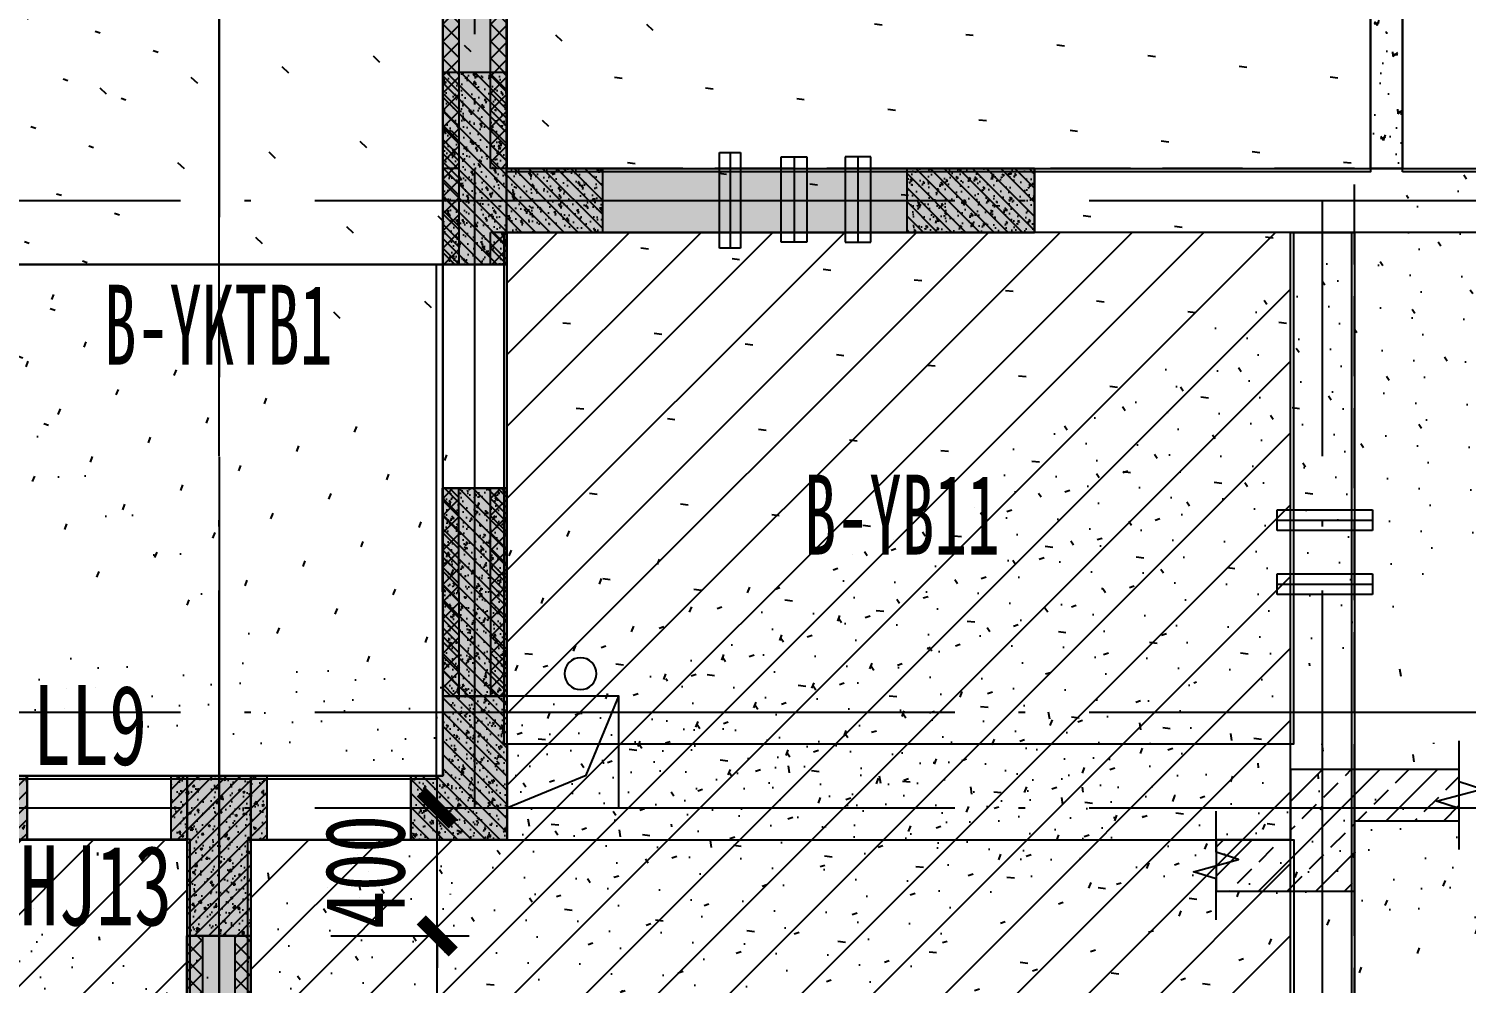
# Model space of a CAD drawing. Extents: x -3200781797 to -8106663, y 494714 to 1244925.
# Drawn here: x -8150395 to -8145901, y 847176 to 850161 of the extents above; entities that cross this region are included whole.
import ezdxf
from ezdxf.enums import TextEntityAlignment as Align
from ezdxf.xclip import XClip

# ---------------------------------------------------------------- set-up
doc = ezdxf.new("R2010")
doc.units = 0
doc.header["$LTSCALE"] = 1000
doc.header["$MEASUREMENT"] = 0
doc.header["$XCLIPFRAME"] = 0
for name, pattern in [('120-墙体$0$CENTER2', [1.125, 0.75, -0.125, 0.125, -0.125]), ('120-墙体$0$CONTINOUS', [0]), ('3#-轴线$0$DOTE', [2.4200000000000004, 2, -0.2, 0.02, -0.2]), ('3#4#5#$0$DASH', [0.35, 0.25, -0.1]), ('3#4#5#模板$0$DASH', [0.35, 0.25, -0.1]), ('4#-标准层$0$CENTER', [2, 1.25, -0.25, 0.25, -0.25]), ('4#-标准层$0$CONTINOUS', [0]), ('DASH', [0.35, 0.25, -0.1])]:
    doc.linetypes.add(name, pattern=pattern)
doc.layers.get('Defpoints').update_dxf_attribs({"color": 30, "linetype": 'DASH'})
for name, color, linetype in [('120-墙体$0$DUCT-排烟中心线', 5, '120-墙体$0$CENTER2'), ('120-墙体$0$DUCT-排烟管', 2, 'Continuous'), ('120-墙体$0$DUCT-送风中心线', 5, '120-墙体$0$CENTER2'), ('120-墙体$0$DUCT-送风管', 4, 'Continuous'), ('120-墙体$0$S-SLAB-HOLE', 5, 'Continuous'), ('120-墙体$0$S-WALL', 40, 'Continuous'), ('120-墙体$0$S-WALL-BEAM', 120, 'Continuous'), ('120-墙体$0$S-WALL-COLU', 252, '120-墙体$0$CONTINOUS'), ('120-墙体$0$S-WALL-COLU-HATC', 16, 'Continuous'), ('120-墙体$0$S-WALL-HATC', 253, 'Continuous'), ('120-墙体$0$提结构条件', 7, 'Continuous'), ('3#-轴线$0$A-ANNO-DOTE', 10, '3#-轴线$0$DOTE'), ('3#4#5#$0$DIM', 3, 'Continuous'), ('3#4#5#$0$PC-SLAB', 6, '3#4#5#$0$DASH'), ('3#4#5#$0$S-ANNO-TEXT', 7, 'Continuous'), ('3#4#5#$0$S-PC-FQ-WYQ', 4, 'Continuous'), ('3#4#5#$0$S-PC-SLAB', 6, 'Continuous'), ('3#4#5#$0$S-WALL-HATC', 253, 'Continuous'), ('3#4#5#模板$0$S-SLAB-TEXT', 120, 'Continuous'), ('3#4#5#模板$0$南北楼-结构布置-地上 -新修改$0$S-ANNO-THIN', 3, 'Continuous'), ('3#4#5#模板$0$南北楼-结构布置-地上 -新修改$0$S-SLAB-HATC', 200, 'Continuous'), ('4#-标准层$0$S-SLAB', 6, 'Continuous'), ('4#-标准层$0$S-WALL', 40, 'Continuous'), ('4#-标准层$0$S-WALL-COLU', 252, '4#-标准层$0$CONTINOUS'), ('4#-标准层$0$S-WALL-COLU-HATC', 16, 'Continuous'), ('4#-标准层$0$S-WALL-HATC', 253, 'Continuous'), ('4#-标准层$0$THIN', 7, 'Continuous'), ('S-PC-FQ-WYQ', 4, 'Continuous'), ('S-WALL-BEAM-TEXT', 2, 'Continuous'), ('S-WALL-COLU-TEXT', 2, 'Continuous')]:
    doc.layers.add(name, color=color, linetype=linetype)
doc.styles.add('3#4#5#$0$外部参照 1$0$宋体', font='', dxfattribs={"width": 0.8})
doc.styles.add('3#4#5#$0$楷体', font='', dxfattribs={"width": 0.7})
doc.styles.add('楷体GB312', font='', dxfattribs={"width": 0.8})
doc.styles.get('3#4#5#$0$外部参照 1$0$宋体').set_extended_font_data('SimSun')
doc.styles.get('3#4#5#$0$楷体').set_extended_font_data('KaiTi_GB2312')
doc.styles.get('楷体GB312').set_extended_font_data('楷体_GB2312')
doc.dimstyles.new('3#4#5#$0$TSSD_100_100', dxfattribs={"dimtxt": 250, "dimasz": 100, "dimexe": 100, "dimexo": 250, "dimgap": 100, "dimtad": 1, "dimdec": 0, "dimzin": 0, "dimdsep": 46, "dimtxsty": '3#4#5#$0$楷体', "dimblk": '3#4#5#$0$_ArchTick', "dimcen": 0, "dimdle": 100, "dimclrt": 7, "dimadec": 0, "dimazin": 0, "dimtfac": 1, "dimtdec": 0, "dimtix": 1, "dimtmove": 2, "dimatfit": 3, "dimfxl": 1, "dimtolj": 1, "dimtzin": 0, "dimarcsym": 0})
pattern_1 = [(45, (-7702.687107387464, -122599.998702767), (-112.2532015133644, 112.2532015133644), [])]
pattern_2 = [(49.99999999999999, (-8159258.836946376, 610166.7864113265), (71.72601826007535, -6.275213498259511), [7.5, -82.5]), (355, (-8159258.836946376, 610166.7864113265), (-13.8751333613, 75.21921337000119), [6, -66]), (100.4514, (-8159252.859778376, 610166.2634773265), (57.85093817140216, 68.94395420609536), [6.374018999999974, -70.11421119999957]), (46.18420000000002, (-8159258.836946376, 610186.7864113265), (106.7241048625644, -16.55190143290181), [11.24999999999991, -123.7499999999992]), (96.6356, (-8159249.943271876, 610185.4070806265), (93.46627055487033, 97.41178709004417), [9.561028799999999, -105.1713]), (351.1842, (-8159258.836946376, 610186.7864113265), (93.46619451336272, 97.41186009253246), [9, -99]), (21, (-8159248.836946376, 610181.7864113265), (59.69070521184616, -40.26188906653388), [7.5, -82.5]), (326.0000000000001, (-8159248.836946376, 610181.7864113265), (24.33153319215817, 72.5150045046853), [6, -66]), (71.4514, (-8159243.862723076, 610178.4312507265), (84.02226285814899, 32.25304967099524), [6.374019000000001, -70.1142112]), (37.50000000000001, (-8159258.836946376, 610166.7864113265), (1.215985531729067, 33.28938538313115), [0, -65.19999999999999, 0, -67, 0, -66.25]), (7.499999999999999, (-8159258.836946376, 610166.7864113265), (26.30695374421486, 39.44117118823603), [0, -38.2, 0, -63.7, 0, -25.25]), (327.5, (-8159281.136946376, 610166.7864113265), (53.3822436172409, -2.255487173437976), [0, -25, 0, -78, 0, -103.5]), (317.5, (-8159291.136946376, 610166.7864113265), (58.31861693423862, 10.01049823323177), [0, -32.5, 0, -51.8, 0, -73.5])]
pattern_3 = [(45, (-8159258.836946376, 610166.7864113265), (-22.09708691207961, 22.09708691207961), [])]

# ---------------------------------------------------------------- blocks, each defined once
blk = doc.blocks.new('ll-2f')
at = {"layer": 'S-WALL-BEAM-TEXT', "style": '楷体GB312', "width": 0.7}
blk.add_text('LL9', height=250, dxfattribs=at).set_placement((-8394655.535954084, 773004.133391228))
blk = doc.blocks.new('an-4')
at = {"layer": 'S-WALL-COLU-TEXT', "style": '楷体GB312', "width": 0.7}
blk.add_text('GHJ13', height=250, dxfattribs=at).set_placement((-8453096.06951236, 765830.6417960587))
blk = doc.blocks.new('3#4#5#模板$0$A$C4139bdaf')
h = blk.add_hatch()
h.set_pattern_fill('ANSI31', color=251, scale=100)
h.set_pattern_definition(pattern_1)
h.paths.add_polyline_path([(17649.99894117552, 3600.000498155889), (20099.99894117552, 3600.000498155889), (20099.99894117552, 1700.000498155816), (20899.99894117552, 1700.000498155845), (20899.99894117552, 200.0004981558304), (17649.99894117552, 200.0004981558304)])
h = blk.add_hatch()
h.set_pattern_fill('ANSI31', color=251, scale=100)
h.set_pattern_definition(pattern_1)
h.paths.add_polyline_path([(24349.99894117552, 3600.000498155889), (21899.99894117552, 3600.000498155889), (21899.99894117552, 1700.000498155816), (21099.99894117552, 1700.000498155845), (21099.99894117552, 200.0004981558304), (24349.99894117552, 200.0004981558304)])
at = {"layer": '3#4#5#模板$0$南北楼-结构布置-地上 -新修改$0$S-SLAB-HATC'}
h = blk.add_hatch(dxfattribs=at)
h.set_pattern_fill('ANSI33', color=256, scale=20, angle=-180)
h.set_pattern_definition([(225, (-76240.41036994423, 14928.68641716003), (89.8025612106915, -89.80256121069156), []), (225, (-76330.21296994417, 14928.68641716003), (89.8025612106915, -89.80256121069156), [63.5, -31.75])])
h.paths.add_polyline_path([(24117.17101796117, 1540.00049815618), (24549.99818293279, 1540.000498156878), (24549.99818293273, 1760.000498156878), (24877.17101796111, 1760.000498156936), (24877.17101796111, 1920.000498156936), (24549.99818293197, 1920.000498155772), (24349.99818293197, 1920.00049815583), (24349.99818293197, 1700.00049815583), (24117.17101796111, 1700.00049815583)])
at = {"linetype": '3#4#5#模板$0$DASH'}
for points in [[(17449.99894117552, 3800.000498155889), (20299.99894117552, 3800.000498155889), (20299.99894117552, 1900.00049815583), (21099.99894117552, 1900.00049815586), (21099.99894117552, 0.0004981558304280043), (17449.99894117552, 0.0004981558304280043)], [(24549.99894117552, 3800.000498155889), (21699.99894117552, 3800.000498155889), (21699.99894117552, 1900.00049815583), (20899.99894117552, 1900.00049815586), (20899.99894117552, 0.0004981558304280043), (24549.99894117552, 0.0004981558304280043)], [(17649.99894117552, 3600.000498155889), (20099.99894117552, 3600.000498155889), (20099.99894117552, 1700.000498155816), (20899.99894117552, 1700.000498155845), (20899.99894117552, 200.0004981558304), (17649.99894117552, 200.0004981558304)], [(24349.99894117552, 3600.000498155889), (21899.99894117552, 3600.000498155889), (21899.99894117552, 1700.000498155816), (21099.99894117552, 1700.000498155845), (21099.99894117552, 200.0004981558304), (24349.99894117552, 200.0004981558304)]]:
    blk.add_lwpolyline(points, close=True, dxfattribs=at)
at = {"layer": '3#4#5#模板$0$南北楼-结构布置-地上 -新修改$0$S-ANNO-THIN'}
for points in [[(24877.17101796146, 1670.40049815696), (24877.17101796105, 1798.40049815696), (24806.77101796097, 1820.800498156692), (24947.57101796084, 1859.200498157123), (24877.1710179607, 1881.600498156971), (24877.1710179603, 2009.600498156971)], [(24117.17101796117, 1450.400498156378), (24117.17101796117, 1578.400498156087), (24046.77101796132, 1600.800498156052), (24187.5710179609, 1639.2004981559), (24117.17101796117, 1661.600498155924), (24117.17101796117, 1789.600498155633)]]:
    blk.add_lwpolyline(points, dxfattribs=at)
at = {"layer": '3#4#5#模板$0$南北楼-结构布置-地上 -新修改$0$S-SLAB-HATC'}
blk.add_lwpolyline([(24117.17101796117, 1540.00049815618), (24549.99818293279, 1540.000498156878), (24549.99818293273, 1760.000498156878), (24877.17101796111, 1760.000498156936), (24877.17101796111, 1920.000498156936), (24549.99818293197, 1920.000498155772), (24349.99818293197, 1920.00049815583), (24349.99818293197, 1700.00049815583), (24117.17101796111, 1700.00049815583)], close=True, dxfattribs=at)
blk = doc.blocks.new('3#4#5#$0$B-YWQ6')
at = {"layer": '3#4#5#$0$S-PC-FQ-WYQ'}
h = blk.add_hatch(dxfattribs=at)
h.set_pattern_fill('ANSI37', color=256, scale=12, angle=90)
h.set_pattern_definition([(135, (-989707.8429496246, 842389.8077511969), (-26.94076836320746, -26.94076836320745), []), (225, (-989707.8429496246, 842389.8077511969), (26.94076836320745, -26.94076836320746), [])])
h.paths.add_polyline_path([(-127905.2501225748, 326688.3582546908), (-127855.2501228041, 326688.3616408699), (-127855.4329784815, 329388.3912538569), (-127905.4329784815, 329388.3912538569)])
h.paths.add_polyline_path([(-127855.2365838158, 326488.4462222033), (-127905.2365835865, 326488.4428360242), (-127905.2298080935, 326388.3965487699), (-127855.2298080935, 326388.3965487699)])
h = blk.add_hatch(dxfattribs=at)
h.set_pattern_fill('ANSI37', color=256, scale=12, angle=90)
h.set_pattern_definition([(135, (-989557.8429524016, 842389.8077512046), (-26.94076836320746, -26.94076836320745), []), (225, (-989557.8429524016, 842389.8077512046), (26.94076836320745, -26.94076836320746), [])])
h.paths.add_polyline_path([(-127755.2298108707, 326388.3965487774), (-127705.2298108707, 326388.3965487774), (-127705.4329812587, 329388.3912538645), (-127755.4329812587, 329388.3912538645)])
h = blk.add_hatch(dxfattribs=at)
h.set_pattern_fill('ANSI37', color=256, scale=12, angle=90)
h.set_pattern_definition([(135, (-989707.6041484298, 838589.8080073441), (-26.94076836320746, -26.94076836320745), []), (225, (-989707.6041484298, 838589.8080073441), (26.94076836320745, -26.94076836320746), [])])
h.paths.add_polyline_path([(-127905.4323774343, 325038.3215355956), (-127855.4323774343, 325038.3215355956), (-127855.1941772867, 325688.391510004), (-127905.1941772867, 325688.391510004)])
h = blk.add_hatch(dxfattribs=at)
h.set_pattern_fill('ANSI37', color=256, scale=12, angle=90)
h.set_pattern_definition([(135, (-989557.6041512068, 838589.8080073516), (-26.94076836320746, -26.94076836320745), []), (225, (-989557.6041512068, 838589.8080073516), (26.94076836320745, -26.94076836320746), [])])
h.paths.add_polyline_path([(-127755.4323802115, 325038.321535603), (-127705.4323802115, 325038.321535603), (-127705.1941800639, 325688.3915100115), (-127755.1941800639, 325688.3915100115)])
for p, q in [((-127906.0000690809, 326688.3582039018), (-127855.2501228041, 326688.3616408699)), ((-127905.2433562314, 326488.4428355655), (-127855.2365838158, 326488.4462222033))]:
    blk.add_line(p, q, dxfattribs=at)
blk.add_lwpolyline([(-127855.2501228041, 326688.3616408699), (-127855.4329784815, 329388.3912538569), (-127905.4329784815, 329388.3912538569), (-127905.2298080935, 326388.3965487699), (-127855.2298080935, 326388.3965487699), (-127855.2365838158, 326488.4462222033)], dxfattribs=at)
for points in [[(-127905.4329787674, 329388.3912538569), (-127705.4329784238, 329388.3912538569), (-127705.2298080358, 326388.3965487774), (-127905.2298083794, 326388.3965487774)], [(-127755.2298108707, 326388.3965487774), (-127705.2298108707, 326388.3965487774), (-127705.4329812587, 329388.3912538645), (-127755.4329812587, 329388.3912538645)], [(-127905.4327508085, 326388.396631066), (-127705.1947088777, 326388.396631066), (-127705.1947088777, 325688.3965545463), (-127905.4327508085, 325688.3965545463)], [(-127905.4323774343, 325038.3215355956), (-127855.4323774343, 325038.3215355956), (-127855.1941772867, 325688.391510004), (-127905.1941772867, 325688.391510004)], [(-127905.1941775726, 325688.391510004), (-127705.194177229, 325688.391510004), (-127705.4323773766, 325038.321535603), (-127905.4323777203, 325038.321535603)], [(-127755.4323802115, 325038.321535603), (-127705.4323802115, 325038.321535603), (-127705.1941800639, 325688.3915100115), (-127755.1941800639, 325688.3915100115)]]:
    blk.add_lwpolyline(points, close=True, dxfattribs=at)
blk = doc.blocks.new('3#4#5#$0$_ArchTick')
at = {"color": 0, "linetype": 'ByBlock', "const_width": 0.4}
blk.add_lwpolyline([(-0.5, -0.5), (0.5, 0.5)], dxfattribs=at)
blk = doc.blocks.new('*D3532')
at = {"layer": '3#4#5#$0$DIM', "color": 0, "lineweight": -2, "transparency": 16777216}
for p, q in [((21682.29874132615, -7099.999878339531), (21682.29874132615, -5500.143101038471)), ((21349.34459907425, -5600.143101038471), (21782.29874132615, -5600.143101038471)), ((21350.58014045098, -6999.999878339531), (21782.29874132615, -6999.999878339531))]:
    blk.add_line(p, q, dxfattribs=at)
at = {"layer": 'Defpoints', "color": 0, "transparency": 16777216}
for p in [(21099.34459907425, -5600.143101038471), (21682.29874132615, -5600.143101038471), (21100.58014045098, -6999.999878339531)]:
    blk.add_point(p, dxfattribs=at)
at = {"layer": '3#4#5#$0$DIM', "color": 0, "lineweight": -2, "transparency": 16777216, "xscale": 100, "yscale": 100, "zscale": 100}
for p, rotation in [((21682.29874132615, -5600.143101038471), 90), ((21682.29874132615, -6999.999878339531), 270)]:
    blk.add_blockref('3#4#5#$0$_ArchTick', p, dxfattribs=dict(at, rotation=rotation))
at = {"layer": '3#4#5#$0$DIM', "color": 7, "transparency": 16777216, "insert": (21457.29874132615, -6300.071489689005), "char_height": 250, "attachment_point": 5, "rotation": 90, "style": '3#4#5#$0$楷体'}
blk.add_mtext('\\A1;1400', dxfattribs=at)
blk = doc.blocks.new('3#4#5#$0$B-YNQ1')
at = {"layer": '3#4#5#$0$S-PC-FQ-WYQ'}
h = blk.add_hatch(dxfattribs=at)
h.set_pattern_fill('ANSI37', color=256, scale=12, angle=180)
h.set_pattern_definition([(225, (-660607.1781414961, -535164.0255354154), (26.94076836320745, -26.94076836320746), []), (315, (-660607.1781414961, -535164.0255354154), (26.94076836320746, 26.94076836320745), [])])
h.paths.add_polyline_path([(-146055.7440335318, 326638.38548242), (-146055.7440335318, 326688.38548242), (-147455.7616441562, 326688.3844357273), (-147455.7616441562, 326638.3844357273)])
h = blk.add_hatch(dxfattribs=at)
h.set_pattern_fill('ANSI37', color=256, scale=12, angle=180)
h.set_pattern_definition([(225, (-660607.1781414887, -535314.0255326384), (26.94076836320745, -26.94076836320746), []), (315, (-660607.1781414887, -535314.0255326384), (26.94076836320746, 26.94076836320745), [])])
h.paths.add_polyline_path([(-146055.7440335243, 326488.3854851972), (-146055.7440335243, 326538.3854851972), (-147455.7616441487, 326538.3844385045), (-147455.7616441487, 326488.3844385045)])
for points in [[(-147455.7616441487, 326488.3844382186), (-147455.7616441487, 326688.3844385623), (-146055.7440335318, 326688.3854852549), (-146055.7440335318, 326488.3854849113)], [(-146055.7440335318, 326638.38548242), (-146055.7440335318, 326688.38548242), (-147455.7616441562, 326688.3844357273), (-147455.7616441562, 326638.3844357273)], [(-146055.7440335243, 326488.3854851972), (-146055.7440335243, 326538.3854851972), (-147455.7616441487, 326538.3844385045), (-147455.7616441487, 326488.3844385045)]]:
    blk.add_lwpolyline(points, close=True, dxfattribs=at)
blk = doc.blocks.new('*D3521')
at = {"layer": '3#4#5#$0$DIM', "color": 0, "lineweight": -2, "transparency": 16777216}
for p, q in [((21682.29874132627, -5200.191825582473), (21682.29874132627, -5100.191825582473)), ((21513.1088060171, -5200.191825582473), (21782.29874132627, -5200.191825582473)), ((21682.29874132627, -5600.143101038471), (21682.29874132627, -5200.191825582473)), ((21513.1088060171, -5600.143101038471), (21782.29874132627, -5600.143101038471)), ((21682.29874132627, -5600.143101038471), (21682.29874132627, -5700.143101038471))]:
    blk.add_line(p, q, dxfattribs=at)
at = {"layer": 'Defpoints', "color": 0, "transparency": 16777216}
for p in [(21263.1088060171, -5200.191825582473), (21682.29874132627, -5200.191825582473), (21263.1088060171, -5600.143101038471)]:
    blk.add_point(p, dxfattribs=at)
at = {"layer": '3#4#5#$0$DIM', "color": 0, "lineweight": -2, "transparency": 16777216, "xscale": 100, "yscale": 100, "zscale": 100}
for p, rotation in [((21682.29874132627, -5200.191825582473), 270), ((21682.29874132627, -5600.143101038471), 90)]:
    blk.add_blockref('3#4#5#$0$_ArchTick', p, dxfattribs=dict(at, rotation=rotation))
at = {"layer": '3#4#5#$0$DIM', "color": 7, "transparency": 16777216, "insert": (21457.29874132626, -5400.167463310477), "char_height": 250, "attachment_point": 5, "rotation": 90, "style": '3#4#5#$0$楷体'}
blk.add_mtext('\\A1;400', dxfattribs=at)
blk = doc.blocks.new('3#4#5#$0$ban3')
at = {"layer": '3#4#5#$0$S-WALL-HATC', "ltscale": 100}
h = blk.add_hatch(dxfattribs=at)
h.set_pattern_fill('AR-CONC', color=256, scale=25, angle=-270.0000000000001, style=0)
h.set_pattern_definition([(139.9999999999999, (0, 0), (15.6880337456489, 179.3150456501884), [18.75, -206.25]), (84.99999999999994, (0, 0), (-188.048033425003, -34.68783340324987), [15, -165]), (190.4513999999999, (1.307335000019521, 14.94292000000132), (-172.3598855152383, 144.6273454285055), [15.9350475, -175.2855279999999]), (136.1841999999999, (-50, 0), (41.37975358225471, 266.8102621564111), [28.125, -309.375]), (186.6356, (-46.55167324998183, 22.23418625001796), (-243.5294677251103, 233.665676387176), [23.902572, -262.92825]), (81.18419999999995, (-50, 0), (-243.529650231331, 233.665486283407), [22.5, -247.5]), (111, (-37.5, 25), (100.6547226663348, 149.2267630296154), [18.75, -206.25]), (55.99999999999998, (-37.5, 25), (-181.2875112617132, 60.82883298039556), [15, -165]), (161.4514, (-29.11209850001615, 37.4355582499993), (-80.63262417748795, 210.0556571453725), [15.9350475, -175.285528]), (127.5, (0, 0), (-83.22346345782788, 3.039963829322726), [0, -162.9999999999999, 0, -167.4999999999999, 0, -165.6249999999999]), (97.49999999999993, (0, 0), (-98.60292797059002, 65.76738436053722), [0, -95.5, 0, -159.25, 0, -63.125]), (57.49999999999993, (0, -55.75), (5.638717933595033, 133.4556090431022), [0, -62.5, 0, -195, 0, -258.75]), (47.49999999999995, (0, -80.75), (-25.02624558307933, 145.7965423355966), [0, -81.25, 0, -129.5, 0, -183.75])])
h.paths.add_polyline_path([(-216732.0009944952, 412974.9999670067), (-216832.0009944952, 412974.9999670067), (-216832.0009944952, 409974.9999670067), (-216732.0009944952, 409974.9999670067)])
h.paths.add_polyline_path([(-214532.000995802, 412974.9999670067), (-214632.000995802, 412974.9999670067), (-214632.000995802, 409974.9999670067), (-214532.000995802, 409974.9999670067)])
h = blk.add_hatch(dxfattribs=at)
h.set_pattern_fill('AR-CONC', color=256, scale=25, angle=-270.0000000000001, style=0)
h.set_pattern_definition([(139.9999999999999, (-37341029879.81102, -2020433658.351167), (15.6880337456489, 179.3150456501884), [18.75, -206.25]), (84.99999999999994, (-37341029879.81102, -2020433658.351167), (-188.048033425003, -34.68783340324987), [15, -165]), (190.4513999999999, (-37341029878.50368, -2020433643.408247), (-172.3598855152383, 144.6273454285055), [15.93504749999986, -175.2855279999978]), (136.1841999999999, (-37341029929.81102, -2020433658.351167), (41.37975358225471, 266.8102621564111), [28.125, -309.375]), (186.6356, (-37341029926.36269, -2020433636.116981), (-243.5294677251103, 233.665676387176), [23.902572, -262.92825]), (81.18419999999995, (-37341029929.81102, -2020433658.351167), (-243.529650231331, 233.665486283407), [22.5, -247.5]), (111, (-37341029917.31102, -2020433633.351167), (100.6547226663348, 149.2267630296154), [18.75, -206.25]), (55.99999999999998, (-37341029917.31102, -2020433633.351167), (-181.2875112617132, 60.82883298039556), [15, -165]), (161.4514, (-37341029908.92312, -2020433620.915609), (-80.63262417748795, 210.0556571453725), [15.9350475, -175.285528]), (127.5, (-37341029879.81102, -2020433658.351167), (-83.22346345782788, 3.039963829322726), [0, -162.9999999999978, 0, -167.4999999999978, 0, -165.6249999999978]), (97.49999999999993, (-37341029879.81102, -2020433658.351167), (-98.60292797059002, 65.76738436053722), [0, -95.5, 0, -159.25, 0, -63.125]), (57.49999999999993, (-37341029879.81102, -2020433714.101167), (5.638717933595033, 133.4556090431022), [0, -62.5, 0, -195, 0, -258.75]), (47.49999999999995, (-37341029879.81102, -2020433739.101167), (-25.02624558307933, 145.7965423355966), [0, -81.25, 0, -129.5, 0, -183.75])])
h.paths.add_polyline_path([(-214282.0075875558, 407875.9277280352), (-214282.0075875558, 408175.9277280352), (-211832.3804074041, 408175.221341892), (-211832.380407404, 407875.221341892)])
at = {"layer": '3#4#5#$0$S-PC-SLAB'}
for points in [[(-214632.000995802, 409964.9999670067), (-214632.000995802, 412984.9999670067), (-216732.0009944952, 412984.9999670067), (-216732.0009944952, 409964.9999670067)], [(-211832.000995802, 409964.9999670067), (-211832.000995802, 412984.9999670067), (-214532.000995802, 412984.9999670067), (-214532.000995802, 409964.9999670067)], [(-214472.0009953861, 407375.0001829517), (-220092.0009953849, 407375.0001829517), (-220092.0009953849, 409775.0001829517), (-214472.0009953861, 409775.0001829517)], [(-214292.0078049984, 409775.0002631896), (-211822.0078049995, 409775.0002631896), (-211822.0078049995, 408175.9277280352), (-214292.0078049984, 408175.9277280352)], [(-214292.0078736024, 406375.9155135542), (-211022.0078736036, 406375.9155135542), (-211022.007587557, 407875.9277280353), (-214292.0075875558, 407875.9277280352)]]:
    blk.add_lwpolyline(points, close=True, dxfattribs=at)
at = {"layer": '3#4#5#$0$S-WALL-HATC', "ltscale": 100}
for points in [[(-214532.000995802, 409974.9999670067), (-214532.000995802, 412974.9999670067), (-214632.000995802, 412974.9999670067), (-214632.000995802, 409974.9999670067)], [(-214282.0075875558, 407875.9277280352), (-214282.0075875558, 408175.9277280352), (-211832.3804074041, 408175.221341892), (-211832.380407404, 407875.221341892)]]:
    blk.add_lwpolyline(points, close=True, dxfattribs=at)
blk = doc.blocks.new('3#4#5#$0$5#')
at = {"layer": '3#4#5#$0$S-ANNO-TEXT'}
blk.add_blockref('3#4#5#$0$ban3', (378828.7940562447, -247400.000215945), dxfattribs=at)
at = {"layer": '3#4#5#$0$S-ANNO-TEXT', "xscale": -1}
blk.add_blockref('3#4#5#$0$ban3', (-43034.90157780028, -247400.4721099574), dxfattribs=at)
at = {"layer": '3#4#5#$0$PC-SLAB', "linetype": 'ByBlock', "style": '3#4#5#$0$外部参照 1$0$宋体', "width": 0.6}
blk.add_text('B-YB11', height=250, dxfattribs=at).set_placement((170031.326707441, 161492.2995693111), align=Align.MIDDLE)
blk = doc.blocks.new('3#4#5#$0$3#奇数层顶悬挑板')
at = {"layer": '3#4#5#$0$S-PC-SLAB'}
blk.add_lwpolyline([(164493.4174843993, 162274.862444351), (165852.3858262879, 162274.862444351), (165852.3858262879, 160664.9978755461), (164493.4174843993, 160664.9978755461)], close=True, dxfattribs=at)
at = {"layer": '3#4#5#$0$PC-SLAB', "linetype": 'ByBlock', "style": '3#4#5#$0$外部参照 1$0$宋体', "width": 0.6}
blk.add_text('B-YKTB1', height=250, rotation=359.9999999998562, dxfattribs=at).set_placement((165170.61880945, 162086.262817516), align=Align.MIDDLE)
blk = doc.blocks.new('120-墙体$0$A$Ca94620f4')
at = {"layer": '120-墙体$0$DUCT-排烟中心线'}
for p, q in [((-547.6834203733888, -2950.689154202279), (-547.6834203733742, -3249.31108146171)), ((-2257.938552053805, -4100.000693814996), (-2556.560479313237, -4100.000693814989)), ((-2257.938321257505, -4300.000543797403), (-2556.560248516937, -4300.000543797396))]:
    blk.add_line(p, q, dxfattribs=at)
at = {"layer": '120-墙体$0$DUCT-排烟管'}
for p, q in [((-580.1834203733888, -2950.689154202279), (-580.1834203733742, -3249.31108146171)), ((-515.1834203733888, -2950.689154202279), (-580.1834203733888, -2950.689154202279)), ((-515.1834203733742, -3249.31108146171), (-515.1834203733888, -2950.689154202279)), ((-580.1834203733742, -3249.31108146171), (-515.1834203733742, -3249.31108146171)), ((-2257.938552053805, -4067.500693814996), (-2556.560479313237, -4067.500693814989)), ((-2556.560479313237, -4067.500693814989), (-2556.560479313237, -4132.500693814989)), ((-2257.938552053805, -4132.500693814996), (-2257.938552053805, -4067.500693814996)), ((-2556.560479313237, -4132.500693814989), (-2257.938552053805, -4132.500693814996)), ((-2257.938321257505, -4267.500543797403), (-2556.560248516937, -4267.500543797396)), ((-2556.560248516937, -4267.500543797396), (-2556.560248516937, -4332.500543797396)), ((-2257.938321257505, -4332.500543797403), (-2257.938321257505, -4267.500543797403)), ((-2556.560248516937, -4332.500543797396), (-2257.938321257505, -4332.500543797403))]:
    blk.add_line(p, q, dxfattribs=at)
at = {"layer": '120-墙体$0$DUCT-送风中心线'}
for p, q in [((-947.6834203733888, -2963.74848623795), (-947.6834203733888, -3230.97650390194)), ((-747.6834203733888, -2963.74848623795), (-747.6834203733888, -3230.97650390194))]:
    blk.add_line(p, q, dxfattribs=at)
at = {"layer": '120-墙体$0$DUCT-送风管'}
for p, q in [((-787.6834203733888, -2963.74848623795), (-787.6834203733888, -3230.97650390194)), ((-707.6834203733888, -2963.74848623795), (-787.6834203733888, -2963.74848623795)), ((-707.6834203733888, -3230.97650390194), (-707.6834203733888, -2963.74848623795)), ((-787.6834203733888, -3230.97650390194), (-707.6834203733888, -3230.97650390194))]:
    blk.add_line(p, q, dxfattribs=at)
at = {"layer": '120-墙体$0$提结构条件', "color": 3}
for p, q in [((-987.6834203733888, -3230.97650390194), (-987.6834203733888, -2963.74848623795)), ((-987.6834203733888, -2963.74848623795), (-907.6834203733888, -2963.74848623795)), ((-907.6834203733888, -2963.74848623795), (-907.6834203733888, -3230.97650390194)), ((-907.6834203733888, -3230.97650390194), (-987.6834203733888, -3230.97650390194))]:
    blk.add_line(p, q, dxfattribs=at)
blk = doc.blocks.new('120-墙体$0$A$C8f34f6bc')
at = {"layer": '120-墙体$0$S-SLAB-HOLE'}
blk.add_lwpolyline([(-350.0000000000002, -5000), (-350.0000000000002, -4650), (-7.105427357601002e-14, -4650), (0, -5000)], close=True, dxfattribs=at)
blk.add_lwpolyline([(0, -5000), (-248.2317736557453, -4896.88676487864), (-350.0000000000002, -4650)], dxfattribs=at)
blk.add_circle((-230, -4580), 50, dxfattribs=at)
blk = doc.blocks.new('120-墙体')
at = {"layer": '120-墙体$0$S-WALL-COLU-HATC'}
h = blk.add_hatch(dxfattribs=at)
h.set_pattern_fill('AR-CONC', color=256, scale=10, angle=180)
h.set_pattern_definition([(230, (-15637.05247968875, 223941.5126408452), (-71.72601826007535, 6.27521349825952), [7.5, -82.5]), (175, (-15637.05247968875, 223941.5126408452), (13.87513336129999, -75.21921337000119), [6, -66]), (280.4514, (-15643.02964768873, 223942.0355748452), (-57.85093817140217, -68.94395420609536), [6.374018999999977, -70.11421119999963]), (226.1842, (-15637.05247968875, 223921.5126408452), (-106.7241048625644, 16.55190143290182), [11.24999999999993, -123.7499999999994]), (276.6356, (-15645.94615418874, 223922.8919715452), (-93.46627055487033, -97.41178709004417), [9.561028799999976, -105.1712999999998]), (171.1842, (-15637.05247968875, 223921.5126408452), (-93.46619451336272, -97.41186009253246), [9, -99]), (201, (-15647.05247968875, 223926.5126408452), (-59.69070521184616, 40.2618890665339), [7.5, -82.5]), (146, (-15647.05247968875, 223926.5126408452), (-24.33153319215818, -72.5150045046853), [6, -66]), (251.4514, (-15652.02670298875, 223929.8678014452), (-84.02226285814899, -32.25304967099522), [6.374018999999993, -70.11421119999987]), (217.5, (-15637.05247968875, 223941.5126408452), (-1.215985531729071, -33.28938538313115), [0, -65.19999999999999, 0, -67, 0, -66.25]), (187.5, (-15637.05247968875, 223941.5126408452), (-26.30695374421487, -39.44117118823603), [0, -38.19999999999999, 0, -63.7, 0, -25.25]), (147.5, (-15614.75247968873, 223941.5126408452), (-53.3822436172409, 2.255487173437982), [0, -24.99999999999999, 0, -77.99999999999996, 0, -103.5]), (137.5, (-15604.75247968873, 223941.5126408452), (-58.31861693423862, -10.01049823323176), [0, -32.5, 0, -51.8, 0, -73.5])])
h.paths.add_polyline_path([(-100, -3100.000000539585), (-99.98422405263409, -2800.000000539585), (100.0157759473659, -2800.000000539586), (100, -3300.000000539585), (100, -3400), (-100, -3400), (-100, -3300), (-399.9999080896378, -3300), (-399.9999080896378, -3100.000000000233)])
h = blk.add_hatch(dxfattribs=at)
h.set_pattern_fill('ANSI31', color=256, scale=250, angle=180, style=0)
h.set_pattern_definition([(225, (-15637.05247968875, 223941.5126408452), (22.09708691207961, -22.09708691207961), [])])
h.paths.add_polyline_path([(-100, -3100.000000539585), (-99.98422405263409, -2800.000000539585), (100.0157759473659, -2800.000000539586), (100, -3300.000000539585), (100, -3400), (-100, -3400), (-100, -3300), (-399.9999080896378, -3300), (-399.9999080896378, -3100.000000000233)])
h = blk.add_hatch(dxfattribs=at)
h.set_pattern_fill('AR-CONC', color=256, scale=10)
h.set_pattern_definition([(49.99999999999999, (-9954.749218468613, -244207.8156450689), (71.72601826007535, -6.275213498259511), [7.5, -82.5]), (355, (-9954.749218468613, -244207.8156450689), (-13.8751333613, 75.21921337000119), [6, -66]), (100.4514, (-9948.7720504686, -244208.3385790689), (57.85093817140216, 68.94395420609536), [6.374018999999978, -70.11421119999964]), (46.18420000000002, (-9954.749218468613, -244187.8156450689), (106.7241048625644, -16.55190143290181), [11.24999999999991, -123.7499999999993]), (96.6356, (-9945.855543968617, -244189.1949757689), (93.46627055487033, 97.41178709004417), [9.561028799999999, -105.1713]), (351.1842, (-9954.749218468613, -244187.8156450689), (93.46619451336272, 97.41186009253246), [9, -99]), (21, (-9944.749218468613, -244192.8156450689), (59.69070521184616, -40.26188906653388), [7.5, -82.5]), (326.0000000000001, (-9944.749218468613, -244192.8156450689), (24.33153319215817, 72.5150045046853), [6, -66]), (71.4514, (-9939.774995168613, -244196.170805669), (84.02226285814899, 32.25304967099524), [6.374019000000001, -70.1142112]), (37.50000000000001, (-9954.749218468613, -244207.8156450689), (1.215985531729067, 33.28938538313115), [0, -65.19999999999999, 0, -67, 0, -66.25]), (7.499999999999999, (-9954.749218468613, -244207.8156450689), (26.30695374421486, 39.44117118823603), [0, -38.2, 0, -63.7, 0, -25.25]), (327.5, (-9977.0492184686, -244207.8156450689), (53.3822436172409, -2.255487173437976), [0, -25, 0, -78, 0, -103.5]), (317.5, (-9987.0492184686, -244207.8156450689), (58.31861693423862, 10.01049823323177), [0, -32.5, 0, -51.8, 0, -73.5])])
h.paths.add_polyline_path([(-1750, -3300.000392023416), (-1750.000000000015, -3100.000392023416), (-1350.000497644069, -3100.001491396397), (-1350.000497644069, -3300.001491396397)])
h = blk.add_hatch(dxfattribs=at)
h.set_pattern_fill('ANSI31', color=256, scale=250, style=0)
h.set_pattern_definition([(45, (-9954.749218468613, -244207.8156450689), (-22.09708691207961, 22.09708691207961), [])])
h.paths.add_polyline_path([(-1750.000000000015, -3100.000392023416), (-1750, -3300.000392023416), (-1350.000497644069, -3300.001491396397), (-1350.000497644069, -3100.001491396397)])
h = blk.add_hatch(dxfattribs=at)
h.set_pattern_fill('AR-CONC', color=256, scale=10)
h.set_pattern_definition([(49.99999999999999, (12337.0756467121, -241757.8336407725), (71.72601826007535, -6.275213498259511), [7.5, -82.5]), (355, (12337.0756467121, -241757.8336407725), (-13.8751333613, 75.21921337000119), [6, -66]), (100.4514, (12343.05281471211, -241758.3565747725), (57.85093817140216, 68.94395420609536), [6.374018999999977, -70.11421119999963]), (46.18420000000002, (12337.0756467121, -241737.8336407725), (106.7241048625644, -16.55190143290181), [11.24999999999991, -123.7499999999993]), (96.6356, (12345.96932121209, -241739.2129714725), (93.46627055487033, 97.41178709004417), [9.561028799999999, -105.1713]), (351.1842, (12337.0756467121, -241737.8336407725), (93.46619451336272, 97.41186009253246), [9, -99]), (21, (12347.0756467121, -241742.8336407725), (59.69070521184616, -40.26188906653388), [7.5, -82.5]), (326.0000000000001, (12347.0756467121, -241742.8336407725), (24.33153319215817, 72.5150045046853), [6, -66]), (71.4514, (12352.0498700121, -241746.1888013725), (84.02226285814899, 32.25304967099524), [6.374019000000001, -70.1142112]), (37.50000000000001, (12337.0756467121, -241757.8336407725), (1.215985531729067, 33.28938538313115), [0, -65.19999999999999, 0, -67, 0, -66.25]), (7.499999999999999, (12337.0756467121, -241757.8336407725), (26.30695374421486, 39.44117118823603), [0, -38.2, 0, -63.7, 0, -25.25]), (327.5, (12314.77564671211, -241757.8336407725), (53.3822436172409, -2.255487173437976), [0, -25, 0, -78, 0, -103.5]), (317.5, (12304.77564671211, -241757.8336407725), (58.31861693423862, 10.01049823323177), [0, -32.5, 0, -51.8, 0, -73.5])])
h.paths.add_polyline_path([(100, -4100), (-100, -4100), (-100.0000000000073, -4750), (100, -4750)])
h = blk.add_hatch(dxfattribs=at)
h.set_pattern_fill('ANSI31', color=256, scale=250, style=0)
h.set_pattern_definition([(45, (12337.0756467121, -241757.8336407725), (-22.09708691207961, 22.09708691207961), [])])
h.paths.add_polyline_path([(-100.0000000000073, -4750), (100, -4750), (100, -4100), (-100, -4100)])
h = blk.add_hatch(dxfattribs=at)
h.set_pattern_fill('AR-CONC', color=256, scale=10)
h.set_pattern_definition([(49.99999999999999, (-6817.545511106262, -243940.3517896836), (71.72601826007535, -6.275213498259511), [7.5, -82.5]), (355, (-6817.545511106262, -243940.3517896836), (-13.8751333613, 75.21921337000119), [6, -66]), (100.4514, (-6811.56834310625, -243940.8747236836), (57.85093817140216, 68.94395420609536), [6.374018999999979, -70.11421119999966]), (46.18420000000002, (-6817.545511106262, -243920.3517896836), (106.7241048625644, -16.55190143290181), [11.24999999999992, -123.7499999999993]), (96.6356, (-6808.651836606266, -243921.7311203836), (93.46627055487033, 97.41178709004417), [9.561028799999999, -105.1713]), (351.1842, (-6817.545511106262, -243920.3517896836), (93.46619451336272, 97.41186009253246), [9, -99]), (21, (-6807.545511106262, -243925.3517896836), (59.69070521184616, -40.26188906653388), [7.5, -82.5]), (326.0000000000001, (-6807.545511106262, -243925.3517896836), (24.33153319215817, 72.5150045046853), [6, -66]), (71.4514, (-6802.571287806262, -243928.7069502836), (84.02226285814899, 32.25304967099524), [6.374019000000001, -70.1142112]), (37.50000000000001, (-6817.545511106262, -243940.3517896836), (1.215985531729067, 33.28938538313115), [0, -65.19999999999999, 0, -67, 0, -66.25]), (7.499999999999999, (-6817.545511106262, -243940.3517896836), (26.30695374421486, 39.44117118823603), [0, -38.2, 0, -63.7, 0, -25.25]), (327.5, (-6839.84551110625, -243940.3517896836), (53.3822436172409, -2.255487173437976), [0, -25, 0, -78, 0, -103.5]), (317.5, (-6849.84551110625, -243940.3517896836), (58.31861693423862, 10.01049823323177), [0, -32.5, 0, -51.8, 0, -73.5])])
h.paths.add_polyline_path([(100, -5000), (99.98422405263409, -4750), (-100.0157759473659, -4750), (-100, -5200), (200, -5199.999803988176), (200, -4999.999803988409)])
h = blk.add_hatch(dxfattribs=at)
h.set_pattern_fill('ANSI31', color=256, scale=250, style=0)
h.set_pattern_definition([(45, (-6817.545511106262, -243940.3517896836), (-22.09708691207961, 22.09708691207961), [])])
h.paths.add_polyline_path([(100, -5000), (99.98422405263409, -4750), (-100.0157759473659, -4750), (-100, -5200), (200, -5199.999803988176), (200, -4999.999803988409)])
at = {"layer": '120-墙体$0$S-WALL-HATC'}
for points in [[(100, 99.99999999999955), (-100, -100), (-100, -3100), (-33.33333333331393, -3200.000000000001), (100, -3200)], [(-33.33333333331393, -3200.000000000001), (-100, -3100), (-1750, -3100), (-1750.000000000015, -3300), (-100, -3300)], [(-33.33333333331393, -3200.000000000001), (-100, -3300), (-100, -3400), (100, -3400), (100, -3200)], [(100, -4100), (-100, -4100), (-100, -5200), (100, -5000)], [(200, -5200), (200, -5000), (100, -5000), (-100, -5200)]]:
    blk.add_hatch(color=256, dxfattribs=at).paths.add_polyline_path(points)
at = {"layer": '120-墙体$0$S-WALL'}
for p, q in [((100, 99.99999999999955), (100, -3200)), ((-100, -100), (-100, -3100)), ((-1650, -3100), (-1750, -3100)), ((-1750, -3100), (-1750.000000000015, -3300)), ((-100, -3100), (-1650, -3100)), ((100, -3200), (100, -3400)), ((-1750.000000000015, -3300), (-1650.000000000015, -3300)), ((-100, -3300), (-1650.000000000015, -3300)), ((-100, -3300), (-100, -3400)), ((-100, -3400), (100, -3400)), ((-100, -4100), (100, -4100)), ((-100, -4100), (-100, -5200)), ((100, -4100), (100, -5000)), ((200, -5000), (100, -5000)), ((200, -5000), (200, -5200)), ((200, -5200), (-100, -5200))]:
    blk.add_line(p, q, dxfattribs=at)
at = {"layer": '120-墙体$0$S-WALL-BEAM'}
for points in [[(-6350, -3099.999397527484), (-6350, -3299.9997895509), (-1750, -3300.000392023416), (-1750, -3100)], [(-2549.999210441369, -3300.000287245691), (-2749.999602464784, -3300.000287245691), (-2750.0002049373, -8000.000515879853), (-2549.999812913884, -8000.000515879852)], [(100.0003920234158, -3400), (-100, -3400), (-100.0001960117079, -4100), (100.0001960117079, -4100)], [(700, -5200.000196011708), (700, -4999.999803988292), (200, -4999.999607976584), (200, -5200)]]:
    blk.add_lwpolyline(points, close=True, dxfattribs=at)
at = {"layer": '120-墙体$0$S-WALL-COLU', "linetype": 'ByBlock'}
for points in [[(-100, -3100.000000539585), (-99.98422405263409, -2800.000000539585), (100.0157759473659, -2800.000000539586), (100, -3300.000000539585), (100, -3400), (-100, -3400), (-100, -3300), (-399.9999080896378, -3300), (-399.9999080896378, -3100.000000000233), (-100, -3100.000000539585)], [(100, -5000), (99.98422405263409, -4750), (-100.0157759473659, -4750), (-100, -5200), (200, -5199.999803988176), (200, -4999.999803988409), (100, -5000)]]:
    blk.add_lwpolyline(points, dxfattribs=at)
at = {"layer": '120-墙体$0$S-WALL-COLU', "lineweight": -2}
for points in [[(-1750, -3300.000392023416), (-1750.000000000015, -3100.000392023416), (-1350.000497644069, -3100.001491396397), (-1350.000497644069, -3300.001491396397)], [(100, -4100), (-100, -4100), (-100.0000000000073, -4750), (100, -4750)]]:
    blk.add_lwpolyline(points, close=True, dxfattribs=at)
for name, p in [('120-墙体$0$A$Ca94620f4', (-250, -100.0000000000005)), ('120-墙体$0$A$C8f34f6bc', (-100, -100))]:
    blk.add_blockref(name, p)
blk = doc.blocks.new('3#-轴线')
at = {"layer": '3#-轴线$0$A-ANNO-DOTE'}
for points in [[(20900, -16100), (20900, 5500)], [(21700, -5100), (21700, 5500)], [(-3000, -3200), (44800, -3200)], [(24350, -16100), (24350, -3200)], [(-3000, -4800), (44800, -4800)], [(-3000, -5100), (44800, -5100)]]:
    blk.add_lwpolyline(points, dxfattribs=at)
blk = doc.blocks.new('3#4#5#$0$A$C53EF3948')
at = {"layer": '3#4#5#$0$S-PC-FQ-WYQ', "xscale": -1}
blk.add_blockref('3#4#5#$0$B-YWQ6', (-106005.9361222222, -329888.5341169708), dxfattribs=at)
at = {"layer": '3#4#5#$0$S-PC-FQ-WYQ', "rotation": 89.92223761843483}
blk.add_blockref('3#4#5#$0$B-YNQ1', (347785.6573970683, 140012.082079272), dxfattribs=at)
at = {"layer": '3#4#5#$0$DIM'}
for base, p1, p2, picture, middle in [((21682.29874132627, -5200.191825582473), (21263.10880601709, -5600.143101038469), (21263.10880601709, -5200.191825582471), '*D3521', (21457.29874132626, -5400.167463310477)), ((21682.29874132615, -5600.143101038471), (21100.58014045097, -6999.999878339528), (21099.34459907425, -5600.143101038469), '*D3532', (21457.29874132615, -6300.071489689005))]:
    dim = blk.add_linear_dim(base=base, p1=p1, p2=p2, angle=90, dimstyle='3#4#5#$0$TSSD_100_100', dxfattribs=at)
    dim.commit()
    dim.dimension.update_dxf_attribs({"geometry": picture, "text_midpoint": middle})

msp = doc.modelspace()

# ---------------------------------------------------------------- hatches: boundary and pattern name
at = {"layer": '4#-标准层$0$S-WALL-COLU-HATC'}
h = msp.add_hatch(dxfattribs=at)
h.set_pattern_fill('AR-CONC', color=256, scale=10)
h.set_pattern_definition(pattern_2)
h.paths.add_polyline_path([(-8149950.43551159, 847824.620052099), (-8149650.43551159, 847824.620052099), (-8149650.435433185, 847624.6196796767), (-8149700.435550792, 847624.6196600755), (-8149700.43551159, 847324.620052099), (-8149900.43551159, 847324.620052099), (-8149900.43551159, 847624.6198560873), (-8149950.435589995, 847624.6196796767)])
h = msp.add_hatch(dxfattribs=at)
h.set_pattern_fill('ANSI31', color=256, scale=250, style=0)
h.set_pattern_definition(pattern_3)
h.paths.add_polyline_path([(-8149700.435550792, 847624.6196600755), (-8149650.435433185, 847624.6196796767), (-8149650.43551159, 847824.620052099), (-8149950.43551159, 847824.620052099), (-8149950.435589995, 847624.6196796767), (-8149900.43551159, 847624.6198560873), (-8149900.43551159, 847324.620052099), (-8149700.43551159, 847324.620052099)])
h = msp.add_hatch(dxfattribs=at)
h.set_pattern_fill('AR-CONC', color=256, scale=10)
h.set_pattern_definition(pattern_2)
h.paths.add_polyline_path([(-8149900.43551159, 847824.620052099), (-8149650.43551159, 847824.620052099), (-8149650.43551159, 847624.6198560873), (-8149700.43551159, 847624.6196600755), (-8149700.43551159, 847324.620052099), (-8149900.43551159, 847324.620052099)])
h = msp.add_hatch(dxfattribs=at)
h.set_pattern_fill('ANSI31', color=256, scale=250, style=0)
h.set_pattern_definition(pattern_3)
h.paths.add_polyline_path([(-8149700.43551159, 847624.6196600755), (-8149650.43551159, 847624.6198560873), (-8149650.43551159, 847824.620052099), (-8149900.43551159, 847824.620052099), (-8149900.43551159, 847324.620052099), (-8149700.43551159, 847324.620052099)])
at = {"layer": '4#-标准层$0$S-WALL-HATC'}
msp.add_hatch(color=256, dxfattribs=at).paths.add_polyline_path([(-8149700.43551159, 845524.6389048474), (-8149900.43551159, 845524.6389048474), (-8149900.43551159, 847624.638512824), (-8149950.43551159, 847624.638512824), (-8149950.43551159, 847824.6389048474), (-8149650.43551159, 847824.6389048474), (-8149650.43551159, 847624.638512824), (-8149700.43551159, 847624.638512824)])

# ---------------------------------------------------------------- linework, layer by layer
at = {"layer": '4#-标准层$0$S-SLAB'}
for points in [[(-8149100.435903611, 847824.6199003479), (-8150500.435903611, 847824.6198118265), (-8150500.436004778, 849424.6198118265), (-8149100.436004778, 849424.6199003479)], [(-8150500.435511587, 847824.6198560873), (-8149100.435511587, 847824.6198560873), (-8149100.435511587, 849424.6198560873), (-8150500.435511587, 849424.6198560873)]]:
    msp.add_lwpolyline(points, close=True, dxfattribs=at)
at = {"layer": '4#-标准层$0$S-WALL'}
msp.add_lwpolyline([(-8149700.43551159, 845524.6389048474), (-8149900.43551159, 845524.6389048474), (-8149900.43551159, 847624.638512824), (-8149950.43551159, 847624.638512824), (-8149950.43551159, 847824.6389048474), (-8149650.43551159, 847824.6389048474), (-8149650.43551159, 847624.638512824), (-8149700.43551159, 847624.638512824)], close=True, dxfattribs=at)
at = {"layer": '4#-标准层$0$S-WALL-COLU', "lineweight": -2}
for points in [[(-8149950.43551159, 847824.620052099), (-8149650.43551159, 847824.620052099), (-8149650.435433185, 847624.6196796767), (-8149700.435550792, 847624.6196600755), (-8149700.43551159, 847324.620052099), (-8149900.43551159, 847324.620052099), (-8149900.43551159, 847624.6198560873), (-8149950.435589995, 847624.6196796767)], [(-8149900.43551159, 847824.620052099), (-8149650.43551159, 847824.620052099), (-8149650.43551159, 847624.6198560873), (-8149700.43551159, 847624.6196600755), (-8149700.43551159, 847324.620052099), (-8149900.43551159, 847324.620052099)]]:
    msp.add_lwpolyline(points, close=True, dxfattribs=at)
at = {"layer": '4#-标准层$0$THIN', "linetype": '4#-标准层$0$CENTER'}
msp.add_line((-8149800.435511587, 854822.2699700731), (-8149800.435511587, 837048.1303811728), dxfattribs=at)

# ---------------------------------------------------------------- block references
for name, p in [('3#-轴线', (-8170700.435511587, 852824.6198560873)), ('120-墙体', (-8150600.435511587, 852824.6198560873))]:
    msp.add_blockref(name, p)
at = {"xscale": -1, "rotation": 3.622788229407092e-06}
msp.add_blockref('120-墙体', (-8149000.436219759, 852824.6199066709), dxfattribs=at)
at = {"layer": '3#4#5#$0$S-ANNO-TEXT'}
msp.add_blockref('3#4#5#$0$A$C53EF3948', (-8170800.443592959, 852924.7631010424), dxfattribs=at)
at = {"layer": '3#4#5#$0$S-PC-SLAB'}
for name, p in [('3#4#5#$0$5#', (-8317697.236654709, 687149.7631162296)), ('3#4#5#$0$3#奇数层顶悬挑板', (-8314973.59086895, 687149.6198890805))]:
    msp.add_blockref(name, p, dxfattribs=at)
at = {"layer": '3#4#5#模板$0$S-SLAB-TEXT'}
msp.add_blockref('3#4#5#模板$0$A$C4139bdaf', (-8170800.434478921, 845924.6195539432), dxfattribs=at)
at = {"layer": 'S-PC-FQ-WYQ'}
ref = msp.add_blockref('ll-2f', (244273.1554264436, 74855.10421864991), dxfattribs=at)
XClip(ref).set_block_clipping_path([(-8415711.78642363, 765376.3514517639), (-8394073.590937981, 780552.7856878757)])
ref = msp.add_blockref('an-4', (302554.2212335039, 81526.8345597582), dxfattribs=at)
XClip(ref).set_block_clipping_path([(-8474406.564021591, 759411.6824837117), (-8451908.40215707, 772237.1964943474)])

doc.saveas('drawing.dxf')
